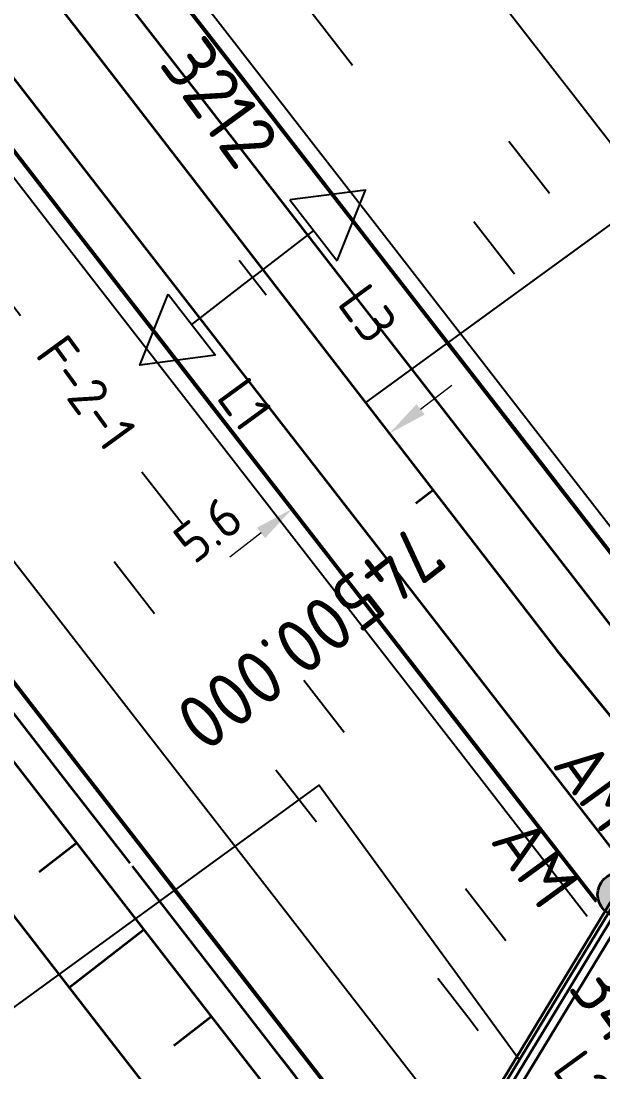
# Model space of a CAD drawing. Header units: metres. Extents: x 134219 to 139080, y 438661 to 444352.
# Drawn here: x 135403.56 to 135430.01, y 443121.23 to 443169.06 of the extents above; entities that cross this region are included whole.
import ezdxf

# ---------------------------------------------------------------- set-up
doc = ezdxf.new("R2010")
doc.units = ezdxf.units.M
doc.linetypes.add('13strp', pattern=[4, 1, -3])
doc.linetypes.add('39strp', pattern=[12, 3, -9])
doc.layers.get('DEFPOINTS').update_dxf_attribs({"color": 193})
for name, color, linetype, lineweight in [('N-WE-KL-ET-T18', 1, 'Continuous', 18), ('N-WE-KL-ET-T25', 7, 'Continuous', 25), ('N-WE-KL-ET_LS_HULPSTUK_MOF-G', 10, 'Continuous', 35), ('N-WE-KL-ET_LS_OV_ARMATUUR-S', 7, 'Continuous', 25), ('N-WE-KL-ET_LS_OV_ARMATUUR-T18', 1, 'Continuous', 25), ('N-WE-KL-ET_LS_OV_KABEL-G', 10, 'KL-LS-OV-N', 35), ('N-WE-KL-ET_LS_OV_KABEL-M', 7, 'Continuous', 18), ('N-WE-KL-ET_LS_OV_KABEL-T25', 7, 'Continuous', 25), ('Utd-geleiderail-nw', 8, 'glm a2ee v014$0$f2m40080', 35), ('Utd-ondergr-bs', 8, 'Continuous', 35), ('Utd-ondergr-nw', 8, '13strp', 35)]:
    doc.layers.add(name, color=color, linetype=linetype, lineweight=lineweight)
doc.layers.add('N-WE-KL-ET_LS_OV_ARMATUUR-T25', color=2, linetype='Continuous')
doc.layers.add('Utd-weg-nw', color=8, linetype='Continuous')
doc.styles.add('alm a2ee v011$0$rtw_iso', font='NLCS-ISO.ttf')
doc.styles.add('ISO18', font='NLCS-ISO.ttf')
doc.styles.add('ISO25', font='NLCS-ISO.ttf')
doc.styles.add('NLCS-ISO', font='NLCS-ISO.ttf')
doc.styles.add('NLCS_18', font='NLCS-ISO.ttf', dxfattribs={"height": 1.8})
doc.linetypes.add('glm a2ee v014$0$f2m40080', pattern='A,2,-1,[160,RTW.shx,S=0.5,R=0,X=0,Y=0],-1', length=4)
doc.linetypes.add('KL-LS-OV-N', pattern='A,4,-1,[103,NLCS.SHX,S=0.75,R=0,X=0,Y=0],-1,4,-1.5,["0V",Standard,S=1,R=0,X=0,Y=-0.5],-3', length=14.5)
doc.dimstyles.new('NLCS_t18_pijl_Dimension_l3_h1', dxfattribs={"dimtxt": 1.8, "dimasz": 1.8, "dimexe": 2, "dimexo": 2, "dimgap": 0.7, "dimtad": 1, "dimdec": 1, "dimzin": 0, "dimdsep": 46, "dimtxsty": 'NLCS_18', "dimcen": 2.5, "dimdle": 2, "dimclrd": 256, "dimclre": 256, "dimclrt": 256, "dimadec": 1, "dimazin": 0, "dimtfac": 1, "dimtdec": 1, "dimtofl": 0, "dimtmove": 1, "dimatfit": 0, "dimfxl": 0, "dimtolj": 1, "dimtzin": 0, "dimlwd": 18, "dimlwe": 18, "dimarcsym": 0})

# ---------------------------------------------------------------- blocks, each defined once
blk = doc.blocks.new('SKL-ET_OV_ARMATUUR_HD_NATRIUM_2x250W-SO (1)')
for points in [[(-3.493, -1.757), (-6.493, 0), (-3.493, 1.757)], [(-3.493, 1.757), (-3.493, -1.757)], [(3.493, -1.757), (6.493, 0), (3.493, 1.757)], [(3.493, 1.757), (3.493, -1.757)], [(0, 1), (0, -1)], [(-3.493, 0), (0, 0)], [(3.493, 0), (0, 0)]]:
    blk.add_lwpolyline(points)
at = {"layer": 'N-WE-KL-ET_LS_OV_ARMATUUR-T18', "style": 'NLCS-ISO', "flags": 1}
for tag, p in [('TYPE_ARMATUUR', (3.075, -6.821)), ('VERMOGEN_LAMP', (3.075, -10.606)), ('SPIEGELSTAND', (3.075, -14.39)), ('HOOGTE_LICHTMAST', (3.075, -18.175)), ('UITLEGGERHOEK', (3.075, -21.959)), ('TYPE_LICHTMAST', (3.075, -25.744)), ('BOTSVRIENDELIJK', (3.075, -29.528)), ('POSITIE_LICHTMAST', (3.075, -33.313)), ('KABELAANSLUITNG', (3.075, -37.097)), ('VOEDINGSPUNT', (3.075, -48.451))]:
    blk.add_attdef(tag, p, '', height=1.8, dxfattribs=at)
at = {"layer": 'N-WE-KL-ET_LS_OV_ARMATUUR-T18', "style": 'NLCS-ISO'}
for tag, p in [('FASE-AANSLUITING_1', (3.075, -40.882)), ('FASE-AANSLUITING_2', (3.075, -44.666)), ('GROEPSNUMMER', (3.075, -52.235))]:
    blk.add_attdef(tag, p, '', height=1.8, dxfattribs=at)
at = {"layer": 'N-WE-KL-ET_LS_OV_ARMATUUR-T25', "style": 'NLCS-ISO'}
for tag, p in [('MASTNUMMER', (3.075, 7.391)), ('TYPE_SYMBOOL', (3.075, 3.606))]:
    blk.add_attdef(tag, p, '', height=2.5, dxfattribs=at)
blk = doc.blocks.new('SKL-ET_OV_ARMATUUR_SPECIAAL_1x70W-SO (1)')
blk.add_hatch(color=256).paths.add_polyline_path([(-2.5, -2), (2.5, -2), (0, 0)])
for p, q in [((-2.5, 0), (-2.5, -2)), ((2.5, 0), (-2.5, 0)), ((-2.5, -2), (0, 0)), ((0, 0), (2.5, -2)), ((2.5, -2), (2.5, 0)), ((-2.5, -2), (2.5, -2))]:
    blk.add_line(p, q)
at = {"layer": 'N-WE-KL-ET_LS_OV_ARMATUUR-T18', "style": 'NLCS-ISO', "flags": 1}
for tag, p in [('TYPE_ARMATUUR', (0, -8.681)), ('VERMOGEN_LAMP', (0, -12.465)), ('SPIEGELSTAND', (0, -16.25)), ('POSITIE_ARMATUUR', (0, -20.034)), ('KABELAANSLUITNG', (0, -23.819)), ('VOEDINGSPUNT', (0, -31.388))]:
    blk.add_attdef(tag, p, '', height=1.8, dxfattribs=at)
at = {"layer": 'N-WE-KL-ET_LS_OV_ARMATUUR-T18', "style": 'NLCS-ISO'}
for tag, p in [('FASE-AANSLUITING', (0, -27.603)), ('GROEPSNUMMER', (0, -35.172))]:
    blk.add_attdef(tag, p, '', height=1.8, dxfattribs=at)
at = {"layer": 'N-WE-KL-ET_LS_OV_ARMATUUR-T25', "style": 'NLCS-ISO'}
for tag, p, height in [('MASTNUMMER', (0, 6.36), 2.5), ('TYPE_SYMBOOL', (0, 2.575), 2.25)]:
    blk.add_attdef(tag, p, '', height=height, dxfattribs=at)
blk = doc.blocks.new('SKL-ET_HULP_MOF_AFDEKMOF_SO')
at = {"ltscale": 10}
h = blk.add_hatch(color=256, dxfattribs=at)
edge = h.paths.add_edge_path()
edge.add_arc((0, 0), 1, 0, 360)
blk.add_circle((0, 0), 1)
at = {"layer": 'N-WE-KL-ET-T18', "style": 'NLCS-ISO', "flags": 1}
for tag, p in [('OMSCHRIJVING_LEGENDA', (0, -8.431)), ('LOCATIE', (0, -12.215)), ('MASTNUMMER', (0, -16)), ('VAN', (0, -19.784)), ('NAAR', (0, -23.569)), ('AFTAKKING', (0, -27.353)), ('VOEDINGSPUNT', (0, -31.138)), ('GROEPSNUMMER', (0, -34.922)), ('POSITIE_X', (0, -38.707)), ('POSITIE_Y', (0, -42.491)), ('OVERIGE_OPMERKING(EN)_2', (0, -50.06))]:
    blk.add_attdef(tag, p, '', height=1.8, dxfattribs=at)
at = {"layer": 'N-WE-KL-ET-T18', "style": 'NLCS-ISO'}
blk.add_attdef('OVERIGE_OPMERKING(EN)_1', (0, -46.276), '', height=1.8, dxfattribs=at)
at = {"layer": 'N-WE-KL-ET-T25', "style": 'NLCS-ISO'}
blk.add_attdef('SOORT_MOF', (0, 2.715), '', height=2.25, dxfattribs=at)
blk = doc.blocks.new('*D454')
at = {"layer": 'DEFPOINTS', "color": 0, "transparency": 16777216}
for p in [(135420.297, 443150.283), (135420.297, 443150.283), (135415.889, 443146.864)]:
    blk.add_point(p, dxfattribs=at)
at = {"layer": 'N-WE-KL-ET_LS_OV_KABEL-M', "linetype": 'Continuous', "lineweight": 18, "transparency": 16777216}
for p, q in [((135421.72, 443151.387), (135423.142, 443152.49)), ((135414.467, 443145.761), (135413.044, 443144.658))]:
    blk.add_line(p, q, dxfattribs=at)
at = {"layer": 'N-WE-KL-ET_LS_OV_KABEL-M', "lineweight": 18, "transparency": 16777216}
for p, q in [((135420.297, 443150.283), (135419.072, 443151.864)), ((135415.889, 443146.864), (135414.663, 443148.445))]:
    blk.add_line(p, q, dxfattribs=at)
at = {"layer": 'N-WE-KL-ET_LS_OV_KABEL-M', "transparency": 16777216}
for points in [[(135421.536, 443151.624), (135421.904, 443151.149), (135420.297, 443150.283)], [(135414.283, 443145.998), (135414.65, 443145.524), (135415.889, 443146.864)]]:
    blk.add_solid(points, dxfattribs=at)
at = {"layer": 'N-WE-KL-ET_LS_OV_KABEL-M', "transparency": 16777216, "insert": (135412.06, 443145.92), "char_height": 1.8, "attachment_point": 5, "rotation": 37.7951, "style": 'NLCS_18'}
blk.add_mtext('\\A1;5.6', dxfattribs=at)

msp = doc.modelspace()

# ---------------------------------------------------------------- linework, layer by layer
at = {"layer": 'N-WE-KL-ET_LS_OV_KABEL-G', "elevation": 1.814, "flags": 128}
msp.add_lwpolyline([(135028.791, 443628.212), (135029.429, 443628.499), (135031.215, 443626.78), (135031.77, 443626.036), (135031.717, 443624.461), (135052.283, 443604.284), (135079.826, 443576.697), (135079.681, 443576.86), (135107.02, 443546.266), (135128.475, 443521.399), (135135.828, 443512.885), (135160.14, 443483.986), (135177.303, 443462.483), (135198.671, 443435.935), (135200.352, 443433.581), (135206.963, 443425.677), (135215.588, 443414.756), (135229.59, 443396.504), (135246.512, 443374.993), (135246.49, 443375.006), (135294.884, 443312.895), (135333.287, 443263.089), (135371.731, 443213.181), (135406.65, 443167.972), (135427.92, 443140.404), (135453.984, 443108.378), (135454.935, 443105.985), (135457.196, 443102.601), (135480.28, 443072.391), (135496.144, 443052.166), (135531.445, 443005.868), (135550.731, 442980.132), (135566.747, 442957.086), (135582.351, 442934.835), (135591.75, 442921.241), (135600.66, 442908.466), (135623.1, 442873.097), (135810.94, 442567.72), (135811.574, 442566.242), (135890.003, 442440.492), (135917.509, 442397.788), (135918.361, 442396.368), (135921.308, 442391.573), (135924.118, 442387.088), (135993.388, 442276.103), (135998.088, 442268.147), (136009.985, 442249.338), (136029.664, 442217.436), (136035.64, 442207.918), (136051.526, 442183.815), (136063.882, 442163.962), (136083.422, 442134.873), (136087.677, 442128.392), (136098.452, 442110.211), (136094.165, 442107.281)], dxfattribs=at)
at = {"layer": 'N-WE-KL-ET_LS_OV_KABEL-G', "flags": 128}
msp.add_lwpolyline([(135446.521, 443149.871), (135444.667, 443152.264), (135421.393, 443113.834), (135422.846, 443111.951)], dxfattribs=at)
at = {"layer": 'N-WE-KL-ET_LS_OV_KABEL-T25'}
msp.add_line((135442.126, 443168.384), (135419.21, 443151.693), dxfattribs=at)
msp.add_lwpolyline([(135393.469, 443117.077), (135417.102, 443134.289), (135426.209, 443121.785)], dxfattribs=at)
at = {"layer": 'Utd-geleiderail-nw', "linetype": 'Continuous', "flags": 128}
for points in [[(135338.552, 443259.932), (135344.68, 443252.03), (135350.808, 443244.128), (135356.937, 443236.226), (135363.065, 443228.324), (135369.194, 443220.422), (135375.322, 443212.52), (135381.45, 443204.618), (135387.579, 443196.716), (135393.707, 443188.814), (135399.836, 443180.912), (135405.964, 443173.009), (135412.092, 443165.107), (135418.221, 443157.205), (135424.349, 443149.303), (135430.478, 443141.401), (135436.606, 443133.499), (135442.734, 443125.597), (135445.143, 443122.491), (135448.863, 443117.688)], [(135333.652, 443256.133), (135339.781, 443248.231), (135345.909, 443240.328), (135352.038, 443232.426), (135358.166, 443224.524), (135364.294, 443216.622), (135370.423, 443208.72), (135376.551, 443200.818), (135382.68, 443192.916), (135388.808, 443185.014), (135394.936, 443177.112), (135401.065, 443169.21), (135407.193, 443161.308), (135413.322, 443153.406), (135419.45, 443145.504), (135425.578, 443137.602), (135431.707, 443129.699), (135437.835, 443121.797), (135440.244, 443118.692)], [(135372.571, 443175.01), (135373.929, 443173.437), (135380.462, 443165.866), (135386.996, 443158.296), (135388.251, 443156.841), (135393.202, 443150.457), (135399.33, 443142.555), (135405.459, 443134.653), (135408.5, 443130.732)], [(135408.602, 443130.6), (135411.587, 443126.751), (135415.977, 443121.09), (135421.378, 443114.123)]]:
    msp.add_lwpolyline(points, dxfattribs=at)
at = {"layer": 'Utd-ondergr-bs', "flags": 128}
for points in [[(135469.335, 443131.795), (135438.544, 443080.85), (135437.846, 443081.655), (135439.41, 443084.252), (135431.038, 443095.064), (135430.77, 443094.604), (135427.871, 443098.313), (135428.066, 443098.637), (135419.602, 443109.641), (135418.113, 443107.118), (135417.418, 443107.576), (135448.349, 443158.709), (135449.04, 443158.22), (135447.378, 443155.422), (135455.658, 443144.616), (135455.936, 443145.085), (135458.996, 443141.078), (135458.74, 443140.636), (135467.098, 443129.962), (135468.526, 443132.381)], [(135419.63, 443109.687), (135447.347, 443155.381), (135452.564, 443148.572), (135455.635, 443144.564), (135428.097, 443098.679), (135424.905, 443102.828)]]:
    msp.add_lwpolyline(points, close=True, dxfattribs=at)
for points in [[(135417.92, 443107.604), (135448.436, 443157.993)], [(135419.63, 443109.687), (135447.347, 443155.381)]]:
    msp.add_lwpolyline(points, dxfattribs=at)
at = {"layer": 'Utd-ondergr-nw', "color": 7, "linetype": 'Continuous'}
msp.add_line((135422.295, 443147.71), (135421.505, 443147.097), dxfattribs=at)
at = {"layer": 'Utd-ondergr-nw', "linetype": 'Continuous'}
msp.add_line((135415.374, 443121.868), (135416.012, 443121.045), dxfattribs=at)
at = {"layer": 'Utd-ondergr-nw', "linetype": 'Continuous', "flags": 128}
for points in [[(135308.12, 443261.641), (135314.249, 443253.739), (135320.377, 443245.837), (135326.505, 443237.935), (135332.634, 443230.033), (135338.762, 443222.131), (135344.891, 443214.229), (135351.019, 443206.327), (135357.147, 443198.424), (135363.276, 443190.522), (135369.404, 443182.62), (135375.532, 443174.718), (135381.661, 443166.816), (135387.789, 443158.914), (135393.918, 443151.012), (135400.046, 443143.11), (135406.174, 443135.208), (135412.303, 443127.306), (135418.431, 443119.404), (135421.514, 443115.429)], [(135308.065, 443261.598), (135314.193, 443253.696), (135320.322, 443245.794), (135326.45, 443237.892), (135332.578, 443229.99), (135338.707, 443222.088), (135344.835, 443214.186), (135350.964, 443206.284), (135357.092, 443198.382), (135363.22, 443190.48), (135369.349, 443182.577), (135375.477, 443174.675), (135381.606, 443166.773), (135387.734, 443158.871), (135393.862, 443150.969), (135399.991, 443143.067), (135406.119, 443135.165), (135412.248, 443127.263), (135418.376, 443119.361), (135421.475, 443115.365)], [(135340.172, 443261.189), (135346.3, 443253.286), (135352.428, 443245.384), (135358.557, 443237.482), (135364.685, 443229.58), (135370.814, 443221.678), (135376.942, 443213.776), (135383.07, 443205.874), (135389.199, 443197.972), (135395.327, 443190.07), (135401.456, 443182.168), (135407.584, 443174.266), (135413.712, 443166.364), (135419.841, 443158.462), (135425.969, 443150.56), (135432.098, 443142.657), (135435.377, 443138.429)], [(135340.116, 443261.146), (135346.245, 443253.244), (135352.373, 443245.342), (135358.502, 443237.439), (135364.63, 443229.537), (135370.758, 443221.635), (135376.887, 443213.733), (135383.015, 443205.831), (135389.143, 443197.929), (135395.272, 443190.027), (135401.4, 443182.125), (135407.529, 443174.223), (135413.657, 443166.321), (135419.785, 443158.419), (135425.914, 443150.517), (135432.042, 443142.615), (135435.338, 443138.365)], [(135306.342, 443260.262), (135312.471, 443252.36), (135318.599, 443244.458), (135324.727, 443236.556), (135330.856, 443228.654), (135336.984, 443220.752), (135343.113, 443212.85), (135349.241, 443204.948), (135355.369, 443197.046), (135361.498, 443189.144), (135367.626, 443181.241), (135373.755, 443173.339), (135379.883, 443165.437), (135386.011, 443157.535), (135392.14, 443149.633), (135398.268, 443141.731), (135404.397, 443133.829), (135410.525, 443125.927), (135416.653, 443118.025), (135419.92, 443113.812)], [(135302.944, 443257.627), (135309.073, 443249.725), (135315.201, 443241.823), (135321.329, 443233.921), (135327.458, 443226.019), (135333.586, 443218.117), (135339.715, 443210.215), (135345.843, 443202.312), (135351.971, 443194.41), (135358.1, 443186.508), (135364.228, 443178.606), (135370.357, 443170.704), (135376.485, 443162.802), (135382.613, 443154.9), (135388.742, 443146.998), (135394.87, 443139.096), (135400.999, 443131.194), (135407.127, 443123.292), (135413.255, 443115.39), (135417.506, 443109.909)], [(135332.032, 443254.876), (135338.161, 443246.974), (135344.289, 443239.072), (135350.418, 443231.17), (135356.546, 443223.268), (135362.674, 443215.366), (135368.803, 443207.464), (135374.931, 443199.562), (135381.06, 443191.66), (135387.188, 443183.758), (135393.316, 443175.856), (135399.445, 443167.954), (135405.573, 443160.051), (135411.702, 443152.149), (135417.83, 443144.247), (135423.958, 443136.345), (135429.677, 443128.972)], [(135332.088, 443254.919), (135338.216, 443247.017), (135344.345, 443239.115), (135350.473, 443231.213), (135356.601, 443223.311), (135362.73, 443215.409), (135368.858, 443207.507), (135374.987, 443199.605), (135381.115, 443191.703), (135387.243, 443183.801), (135393.372, 443175.898), (135399.5, 443167.996), (135405.629, 443160.094), (135411.757, 443152.192), (135417.885, 443144.29), (135424.014, 443136.388), (135429.715, 443129.036)], [(135404.375, 443130.348), (135406.074, 443131.666)], [(135405.741, 443125.079), (135409.139, 443127.715)], [(135410.504, 443122.446), (135412.203, 443123.764)]]:
    msp.add_lwpolyline(points, dxfattribs=at)
at = {"layer": 'Utd-weg-nw', "linetype": '39strp', "flags": 128}
for points in [[(135271.301, 443362.719), (135272.795, 443360.794), (135278.923, 443352.892), (135285.051, 443344.989), (135291.18, 443337.087), (135297.308, 443329.185), (135303.436, 443321.283), (135309.565, 443313.381), (135315.693, 443305.479), (135321.822, 443297.577), (135327.95, 443289.675), (135334.078, 443281.773), (135340.207, 443273.871), (135346.335, 443265.969), (135352.464, 443258.067), (135358.592, 443250.165), (135364.72, 443242.262), (135370.849, 443234.36), (135376.977, 443226.458), (135383.106, 443218.556), (135389.234, 443210.654), (135395.362, 443202.752), (135401.491, 443194.85), (135407.619, 443186.948), (135413.748, 443179.046), (135419.876, 443171.144), (135426.004, 443163.242), (135432.133, 443155.34), (135438.261, 443147.438), (135439.693, 443145.591)], [(135269.709, 443359.06), (135270.029, 443358.649), (135276.157, 443350.747), (135282.286, 443342.845), (135288.414, 443334.942), (135294.542, 443327.04), (135300.671, 443319.138), (135306.799, 443311.236), (135312.928, 443303.334), (135319.056, 443295.432), (135325.184, 443287.53), (135331.313, 443279.628), (135337.441, 443271.726), (135343.57, 443263.824), (135349.698, 443255.922), (135355.826, 443248.02), (135361.955, 443240.118), (135368.083, 443232.215), (135374.211, 443224.313), (135380.34, 443216.411), (135386.468, 443208.509), (135392.597, 443200.607), (135398.725, 443192.705), (135404.853, 443184.803), (135410.982, 443176.901), (135417.11, 443168.999), (135423.239, 443161.097), (135429.367, 443153.195), (135435.495, 443145.293), (135437.756, 443142.378)], [(135261.97, 443338.199), (135267.351, 443331.262), (135273.479, 443323.36), (135279.607, 443315.458), (135285.736, 443307.556), (135291.864, 443299.654), (135297.993, 443291.751), (135304.121, 443283.849), (135310.249, 443275.947), (135316.378, 443268.045), (135322.506, 443260.143), (135328.635, 443252.241), (135334.763, 443244.339), (135340.891, 443236.437), (135347.02, 443228.535), (135353.148, 443220.633), (135359.277, 443212.731), (135365.405, 443204.829), (135371.533, 443196.927), (135377.662, 443189.025), (135383.79, 443181.122), (135389.919, 443173.22), (135396.047, 443165.318), (135402.175, 443157.416), (135408.304, 443149.514), (135414.432, 443141.612), (135420.561, 443133.71), (135426.689, 443125.808), (135427.297, 443125.024)], [(135260.709, 443334.115), (135264.585, 443329.117), (135270.713, 443321.215), (135276.842, 443313.313), (135282.97, 443305.411), (135289.099, 443297.509), (135295.227, 443289.607), (135301.355, 443281.704), (135307.484, 443273.802), (135313.612, 443265.9), (135319.74, 443257.998), (135325.869, 443250.096), (135331.997, 443242.194), (135338.126, 443234.292), (135344.254, 443226.39), (135350.382, 443218.488), (135356.511, 443210.586), (135362.639, 443202.684), (135368.768, 443194.782), (135374.896, 443186.88), (135381.024, 443178.978), (135387.153, 443171.075), (135393.281, 443163.173), (135399.41, 443155.271), (135405.538, 443147.369), (135411.666, 443139.467), (135417.795, 443131.565), (135423.923, 443123.663), (135425.36, 443121.81)]]:
    msp.add_lwpolyline(points, dxfattribs=at)
at = {"layer": 'Utd-weg-nw', "linetype": 'Continuous', "flags": 128}
for points in [[(135325.351, 443262.349), (135331.479, 443254.447), (135337.608, 443246.545), (135343.736, 443238.643), (135349.865, 443230.741), (135355.993, 443222.839), (135362.121, 443214.937), (135368.25, 443207.035), (135374.378, 443199.133), (135380.507, 443191.231), (135386.635, 443183.329), (135392.763, 443175.427), (135398.892, 443167.525), (135405.02, 443159.622), (135411.148, 443151.72), (135417.277, 443143.818), (135423.405, 443135.916), (135429.289, 443128.329)], [(135340.725, 443261.618), (135346.853, 443253.715), (135352.982, 443245.813), (135359.11, 443237.911), (135365.238, 443230.009), (135371.367, 443222.107), (135377.495, 443214.205), (135383.624, 443206.303), (135389.752, 443198.401), (135395.88, 443190.499), (135402.009, 443182.597), (135408.137, 443174.695), (135414.266, 443166.793), (135420.394, 443158.891), (135426.522, 443150.989), (135432.651, 443143.086), (135435.764, 443139.072)], [(135355.308, 443260.273), (135361.437, 443252.371), (135367.565, 443244.469), (135373.694, 443236.567), (135379.822, 443228.665), (135385.95, 443220.762), (135392.079, 443212.86), (135398.207, 443204.958), (135404.336, 443197.056), (135410.464, 443189.154), (135416.592, 443181.252), (135422.721, 443173.35), (135428.849, 443165.448), (135434.978, 443157.546), (135441.106, 443149.644), (135441.685, 443148.897)], [(135316.896, 443255.792), (135323.024, 443247.89), (135329.153, 443239.988), (135335.281, 443232.086), (135341.409, 443224.184), (135347.538, 443216.282), (135353.666, 443208.38), (135359.795, 443200.478), (135365.923, 443192.575), (135372.051, 443184.673), (135378.18, 443176.771), (135384.308, 443168.869), (135390.436, 443160.967), (135396.565, 443153.065), (135402.693, 443145.163), (135408.822, 443137.261), (135414.95, 443129.359), (135421.078, 443121.457), (135423.368, 443118.505)]]:
    msp.add_lwpolyline(points, dxfattribs=at)

# ---------------------------------------------------------------- block references
at = {"layer": 'N-WE-KL-ET_LS_HULPSTUK_MOF-G'}
ref = msp.add_blockref('SKL-ET_HULP_MOF_AFDEKMOF_SO', (135433.404, 443133.666), dxfattribs=at)
ref.add_attrib('SOORT_MOF', 'AM', (135427.655, 443135.214), dxfattribs={"layer": 'N-WE-KL-ET_LS_OV_ARMATUUR-T25', "height": 2.25, "rotation": 306.066, "style": 'ISO25'})
ref = msp.add_blockref('SKL-ET_HULP_MOF_AFDEKMOF_SO', (135430.767, 443129.312), dxfattribs=at)
ref.add_attrib('SOORT_MOF', 'AM', (135424.838, 443131.755), dxfattribs={"layer": 'N-WE-KL-ET_LS_OV_ARMATUUR-T25', "height": 2.25, "rotation": 306.066, "style": 'ISO25'})
at = {"layer": 'N-WE-KL-ET_LS_OV_ARMATUUR-S'}
ref = msp.add_blockref('SKL-ET_OV_ARMATUUR_HD_NATRIUM_2x250W-SO (1)', (135414.086, 443157.385, 1.977), dxfattribs=dict(at, rotation=37.81840331144262))
ref.add_attrib('MASTNUMMER', '3212', (135409.778, 443167.094, 1.977), dxfattribs={"layer": 'N-WE-KL-ET_LS_OV_ARMATUUR-T25', "height": 2.5, "rotation": 306.066, "style": 'ISO25'})
ref.add_attrib('FASE-AANSLUITING_1', 'L3', (135417.878, 443156.203, 1.977), dxfattribs={"layer": 'N-WE-KL-ET_LS_OV_ARMATUUR-T18', "height": 1.8, "rotation": 306.066, "style": 'ISO18'})
ref.add_attrib('FASE-AANSLUITING_2', 'L1', (135412.38, 443151.935, 1.977), dxfattribs={"layer": 'N-WE-KL-ET_LS_OV_ARMATUUR-T18', "height": 1.8, "rotation": 306.066, "style": 'ISO18'})
ref.add_attrib('GROEPSNUMMER', 'F-2-1', (135404.147, 443153.876, 1.977), dxfattribs={"layer": 'N-WE-KL-ET_LS_OV_ARMATUUR-T18', "height": 1.8, "rotation": 306.066, "style": 'ISO18'})
ref = msp.add_blockref('SKL-ET_OV_ARMATUUR_SPECIAAL_1x70W-SO (1)', (135433.498, 443124.143), dxfattribs=dict(at, xscale=-1, rotation=127.7061064019553))
ref.add_attrib('MASTNUMMER', '3413', (135428.363, 443125.064), dxfattribs={"layer": 'N-WE-KL-ET_LS_OV_ARMATUUR-T25', "height": 2.5, "rotation": 306.066, "style": 'ISO25'})
ref.add_attrib('FASE-AANSLUITING_1', 'L2', (135427.659, 443121.332), dxfattribs={"layer": 'N-WE-KL-ET_LS_OV_ARMATUUR-T18', "height": 1.8, "rotation": 306.066, "style": 'ISO18'})
ref.add_attrib('GROEPSNUMMER', 'F-2-1', (135425.148, 443119.131), dxfattribs={"layer": 'N-WE-KL-ET_LS_OV_ARMATUUR-T18', "height": 1.8, "rotation": 306.066, "style": 'ISO18'})

# ---------------------------------------------------------------- texts
at = {"layer": 'Utd-ondergr-nw', "color": 7, "style": 'alm a2ee v011$0$rtw_iso'}
msp.add_text('74500.000', height=2.5, rotation=217.7951, dxfattribs=at).set_placement((135421.492, 443146.297))

# ---------------------------------------------------------------- dimensions: what is measured, and where the dimension line sits
at = {"layer": 'N-WE-KL-ET_LS_OV_KABEL-M'}
dim = msp.add_linear_dim(base=(135420.297, 443150.283), p1=(135415.889, 443146.864), p2=(135420.297, 443150.283), angle=37.7951, dimstyle='NLCS_t18_pijl_Dimension_l3_h1', dxfattribs=at)
dim.commit()
dim.dimension.update_dxf_attribs({"geometry": '*D454', "text_midpoint": (135413.04, 443144.655), "dimtype": 161})

doc.saveas('drawing.dxf')
